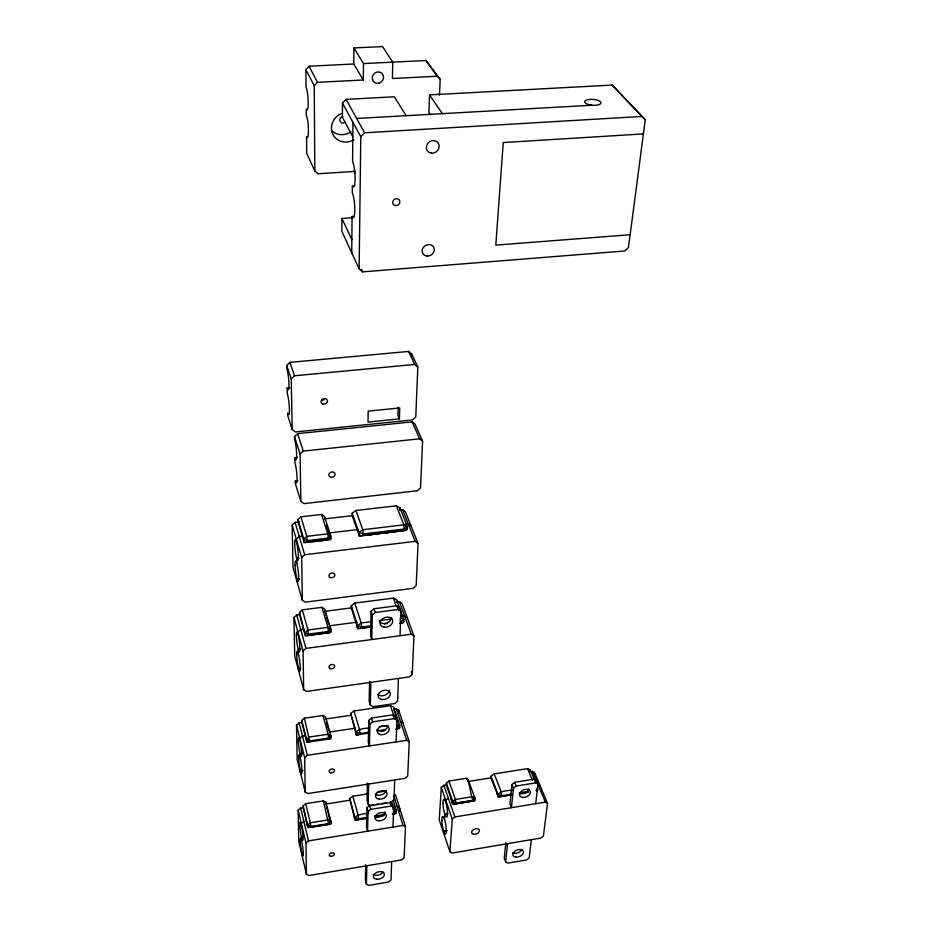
<?xml version="1.0" encoding="UTF-8"?>
<svg xmlns="http://www.w3.org/2000/svg" width="932" height="932" viewBox="0 0 932 932"><rect width="100%" height="100%" fill="white"/><g stroke="black" fill="none" stroke-linecap="round" stroke-linejoin="round"><path stroke-width="1.4" d="M352.063 217.715L341.916 218.438L341.858 231.287L359.123 268.87L362.63 271.864L624.755 250.976L628.448 247.539L645.27 119.785L612.126 85.068L429.582 94.878L428.871 112.411L430.444 114.799M406.154 115.661L394.306 96.777L346.087 99.363L342.475 103.126L342.405 117.292L352.809 136.759M351.737 252.793L352.075 216.515A13.025 2.4 85.6 0 0 354.801 210.015A13.025 2.4 85.6 0 0 352.296 192.819L352.354 185.957A13.258 2.458 85.9 0 0 355.115 179.002A13.258 2.458 85.9 0 0 352.587 161.62L352.948 122.313M354.964 171.395L318.01 173.783L314.83 170.952L314.235 85.767L317.509 82.319L363.282 79.989L353.776 64.028L353.927 47.916L382.563 46.6L392.803 62.164L392.384 78.509L437.155 76.226L440.184 79.278L439.473 95.192M401.016 621.807L403.859 619.524L400.445 617.799C399.712 620.572 401.296 624.859 403.766 621.97L403.859 619.524L396.706 599.847L393.339 598.111L354.754 603.097L351.248 605.73L351.224 607.897L357.643 627.83A18.931 12.256 0.9 0 0 359.542 628.541L371.006 627.015M407.331 529.527L407.435 526.825L399.886 507.777L396.356 505.808L355.919 510.48L353.892 511.901L352.226 513.287L352.203 515.687L358.971 534.98A19.852 11.86 1.1 0 0 360.952 535.679L406.387 530.331L359.181 536.121M355.523 819.962A20.655 1.34 -8.6 0 0 356.63 819.857A19.747 14.83 0.3 0 1 355.954 819.601A16.38 12.326 0.2 0 1 355.325 819.321L349.721 798.479L352.89 796.219L368.187 793.808M369.119 733.03L357.923 734.696A17.871 12.605 0.6 0 1 356.14 733.985L350.653 713.411L353.974 710.988L390.473 705.687L393.677 707.143L399.758 725.562L399.642 728.474M359.123 268.87L360.789 136.701L342.475 103.126M363.282 79.989L363.503 63.586L353.927 47.916M354.568 818.68L354.405 817.224M354.405 816.875L354.603 818.517M357.049 625.989L357.271 627.818M354.929 819.461L349.721 798.479M356.129 734.952L356.164 732.028L350.653 713.411M357.632 628.925L357.678 625.64L351.248 605.73M358.96 535.434L358.995 532.58L352.226 513.287M359.542 628.541L361.802 628.11L361.255 622.984L354.754 603.097M363.329 535.119L362.758 529.726L355.919 510.48M365.705 864.698L365.367 880.262L366.439 884.165L368.862 885.4L388.493 882.033L390.997 879.959L391.673 861.576M366.905 807.706L366.497 827.325L367.592 831.204L368.024 811.574L366.905 807.706L369.515 805.481L373.615 804.829M367.429 783.09L367.057 800.448L368.187 804.328L370.726 805.726L391.312 802.44L393.945 800.215L394.69 779.967M368.757 720.413L368.291 742.093L369.456 745.926L369.934 724.234L368.757 720.413L371.495 718.013L393.036 714.856L395.646 716.463L396.892 720.25L396.088 741.907M369.585 681.385L369.165 701.248L370.353 705.058L373.045 706.701L394.807 703.543L397.603 701.12L398.442 678.438M371.064 611.392L370.552 635.775L371.786 639.527L372.322 615.108L371.064 611.392L373.977 608.771L396.811 605.788L399.572 607.664L399.467 610.53M366.439 884.165L366.835 865.77M368.187 804.328L368.629 784.045M370.353 705.058L370.854 682.341M398.197 407.296L397.929 415.462L399.397 418.852L367.989 422.068L368.187 411.128L399.758 407.948L399.397 418.852M396.636 602.002L396.706 599.847M399.828 509.571L399.886 507.777M392.955 827.068L393.677 807.462L392.488 803.605L390.007 802.207L391.184 806.063L393.677 807.462M400.014 635.717L400.911 611.357L398.139 609.481L396.811 605.788M392.663 807.054C394.434 813.321 395.96 814.638 392.43 813.729M397.032 728.894L396.531 724.106L399.758 725.562L397.067 727.927M404.418 530.226L403.859 524.856L396.356 505.808M411.525 356.793L411.629 353.962L408.589 351.434L289.934 362.373L286.73 365.542L286.788 368.385A11.534 1.561 84.1 0 1 288.943 384.135A11.534 1.561 84.1 0 1 287.196 388.143L287.312 393.712A11.382 1.526 84 0 1 289.444 409.323A11.382 1.526 84 0 1 287.708 413.004L287.767 415.73L292.205 429.547L295.479 431.947L412.561 419.936L415.777 416.907L417.804 366.987L411.629 353.962M398.593 713.096L398.698 710.254L396.193 708.704L393.607 709.077L397.848 721.916M395.832 810.199L395.983 811.469M403.102 620.106L403.766 621.702A18.861 12.186 1.6 0 1 402.519 622.821L399.665 623.205M396.38 812.879L396.473 810.677L393.176 800.006M399.432 810.968L399.56 807.741L397.149 806.378M395.517 794.728L405.478 826.766L404.104 857.801L401.564 859.91L308.993 875.521L306.43 874.251L298.753 841.27L298.147 810.176L300.652 808.021L303.18 807.613L303.156 805.854L305.661 803.687L323.357 800.891L325.885 802.254L330.813 821.267L330.813 823.911L308.154 827.593M398.698 710.254L409.241 741.86L407.727 776.076L405.059 778.348L307.898 793.551L305.207 792.095L297.168 759.44L296.504 725.189L299.125 722.859L301.793 722.475L301.758 720.518L304.391 718.188L322.985 715.485L325.641 717.046L330.802 735.791L330.802 738.715L328.647 739.076L328.122 734.241L322.985 715.485M329.555 627.248L330.802 631.395L329.66 632.513L306.849 635.554L305.16 634.808L299.556 614.607L296.737 614.969L293.964 617.52L294.71 655.895L303.669 689.727L306.523 691.428L409.404 676.888L412.235 674.418L413.936 636.008L402.018 603.458L399.374 601.653L396.519 602.025M399.793 510.165L402.671 509.827L405.443 511.866L418.049 543.403L416.173 585.669L413.202 588.325L305.323 602.142L302.317 600.196L292.974 567.239L292.159 525.054L295.06 522.316L299.37 521.815M422.592 441.151L420.518 487.879L417.385 490.756L303.995 503.606L300.838 501.404L295.339 483.533L295.293 480.994A10.963 1.48 83.6 0 0 297.052 478.128A10.963 1.48 83.6 0 0 294.978 462.959L294.885 457.752A11.091 1.503 83.7 0 0 296.656 454.618A11.091 1.503 83.7 0 0 294.559 439.31L294.512 436.642L297.611 433.648L412.119 421.87L415.055 424.188L422.592 441.151L419.621 438.809L412.119 421.87M474.726 800.145L474.912 798.037L468.179 779.746L465.907 778.371L448.944 781.051L446.405 783.183L446.288 784.942L443.853 785.327L441.314 787.458L439.228 819.985L449.911 851.755L452.218 853.025L540.828 838.054L543.403 835.981L547.527 803.489L534.63 772.64L532.463 771.277L545.348 802.137L547.527 803.489M443.574 832.893L443.69 831.204L447.29 830.61M444.482 819.321L444.832 814.184L447.861 813.683M445.647 802.056L445.764 800.308L448.327 798.165M450.785 797.769L452.754 803L455.911 803.943L455.445 799.435L448.944 781.051M452.078 801.485L452.276 803.104M452.102 801.136L452.3 802.755M452.707 803.699L452.859 801.59L446.405 783.183M449.911 851.755L452.265 819.1L441.314 787.458M474.108 797.594L474.26 798.841M510.969 794.926L499.587 796.767A19.351 14.155 7.4 0 1 498.853 796.487A16.089 11.79 7.4 0 1 498.259 796.243L490.861 777.871L491.024 776.123L494.193 773.898L527.524 768.644L530.308 769.914L535.784 782.88L538.02 784.278L535.679 803.722M497.175 793.878L497.327 795.124M497.816 796.417L498.026 794.309L491.024 776.123M501.696 796.545L501.241 792.072L494.193 773.898M505.866 842.726L504.247 858.162L505.645 861.914L507.823 863.149L526.627 859.921L529.166 857.883L531.357 839.65M511.983 784.488L509.944 803.955L511.4 807.694L513.474 788.216L511.983 784.488L514.639 782.309L534.246 779.175L536.471 780.573L538.02 784.278M505.645 861.914L507.579 843.67M530.11 771.649L530.308 769.914M537.531 790.091L537.205 787.575M539.826 785.525L537.694 783.824M396.286 812.902L396.147 812.727A16.333 12.256 1.2 0 1 395.739 813.17A19.7 14.772 1.1 0 1 395.273 813.613L392.419 814.079M395.657 813.17L396.391 812.657M537.578 789.649L537.356 789.94A16.042 11.697 8.2 0 1 537.03 790.324A19.304 14.073 8 0 1 536.599 790.779A20.166 1.282 -8.2 0 0 536.96 790.674M465.907 778.371C469.67 776.228 471.674 808.324 474.784 799.446L473.98 797.221M453.383 804.165L473.875 800.914L474.761 799.796L473.945 797.571M323.357 800.891L328.763 824.482L330.813 822.676L330.312 820.754M329.788 824.203L330.813 823.026L330.312 821.104M396.147 812.727L394.679 806.425M314.83 170.952L306.721 153.337L306.546 136.748A11.545 1.817 85.8 0 0 308.445 130.224A11.545 1.817 85.8 0 0 306.325 115.288L306.255 109.079A11.743 1.852 85.9 0 0 308.177 102.194A11.743 1.852 85.9 0 0 306.034 87.119L305.859 69.574L309.04 66.207L353.776 64.028M360.789 136.701L364.598 132.787L642.288 116.43M292.205 429.547L291.262 378.975L294.512 375.782L414.728 364.447L417.804 366.987M300.838 501.404L300.127 454.129L303.284 451.1L419.621 438.809M326.561 525.298L330.79 538.335L329.59 539.418L305.649 542.273L303.879 541.539L298.019 521.967L297.972 519.567L300.896 516.817L321.54 514.441L324.476 516.503L330.79 535.923L330.79 539.546L303.89 542.75M302.317 600.196L301.677 557.522L304.682 554.726L415.218 541.352L418.049 543.403M299.556 614.607L299.522 612.417L302.306 609.866L321.971 607.326L324.779 609.155L330.802 629.205L330.802 632.49L305.183 635.904M303.669 689.727L303.086 650.99L305.941 648.404L411.233 634.203L413.936 636.008M372.322 615.108L375.247 612.475L398.139 609.481M305.207 792.095L304.682 757.658L307.385 755.293L406.69 740.311L409.241 741.86M369.934 724.234L372.683 721.834L394.283 718.654L396.892 720.25M303.855 821.36L301.327 823.538L301.351 825.298M306.43 874.251L305.964 843.064L308.527 840.874L403.043 825.414L405.478 826.766M368.024 811.574L370.633 809.36L391.184 806.063M452.265 819.1L454.874 816.933L545.348 802.137M513.474 788.216L516.13 786.026L535.784 782.88M393.91 813.088L396.473 810.677L393.386 809.419M345.038 122.034C340.751 126.251 336.976 117.246 342.825 116.826M474.505 800.716L473.875 800.914M474.714 800.32L452.696 803.873M330.813 823.562L322.961 824.948M359.414 536.063L360.952 535.679M356.082 819.566L355.325 819.321M303.681 837.169L301.572 837.519L301.63 840.979M398.162 728.707L395.704 729.08M368.024 813.508C366.835 812.704 348.265 816.595 358.669 818.774L367.126 817.411M512.495 790.254C495.358 790.557 493.389 798.701 511.633 794.076M375.584 816.048L384.042 814.673M520.068 792.713L528.502 791.35M354.917 819.682L357.783 819.216M312.045 826.707L314.783 826.265M317.509 825.834L320.235 825.391M360.929 818.82L356.63 819.508L358.657 819.659L358.168 815.092L352.89 796.219M363.795 818.354L366.66 817.888M502.465 795.951L505.307 795.497M508.161 795.031L511.004 794.577M354.917 820.02L366.649 818.238M376.668 816.618L382.388 815.698M520.941 793.318L523.784 792.852M306.407 820.952L307.805 826.393L309.925 827.453L329.38 824.319M357.399 819.787L367.453 818.156M375.561 816.921L384.007 815.558M454.933 804.025L473.561 801.019M499.622 796.417L511.843 794.833M519.963 793.586L528.397 792.223M376.342 804.398L379.079 803.955M381.805 803.524L385.906 802.871M376.54 792.491L386.279 790.953M329.986 819.822L325.897 804.013L349.698 800.239M468.039 781.494L490.861 777.871M303.028 770.426L300.395 770.822L300.43 772.698M381.386 731.224L384.229 730.804M302.76 753.394L300.092 753.79L300.162 757.599M305.323 735.604L302.481 736.024L299.824 738.365L299.859 740.311M329.462 732.028L355.01 728.253M369.503 728.113C353.997 728.172 351.842 736.163 368.606 732.156M379.452 726.634L386.57 725.585M377.145 730.886L385.685 729.616M325.641 718.991L350.63 715.345M357.678 734.731L360.055 734.404L359.542 729.581L353.974 710.988M357.923 734.696L356.129 734.591M300.92 668.291L298.601 668.605L298.636 670.702M301.083 649.115L298.263 649.499L298.333 653.775M303.646 629.228L300.768 629.601L297.96 632.164L297.995 634.354M329.602 625.803L356.991 622.18M401.68 616.285L404.57 615.901L407.237 617.706M371.053 621.691L361.255 622.984L357.678 625.64L361.814 627.015L371.623 625.71M379.452 620.572L392.046 618.906M384.217 624.044L387.013 623.671M361.802 628.11L371.6 626.805M352.331 607.757L324.79 611.334L325.979 615.295M299.463 579.052L297.028 579.355L297.063 581.661M299.125 558.035L296.656 558.326L296.737 563.045M306.721 542.412L309.552 542.075M313.804 541.562L316.635 541.224M320.876 540.723L325.128 540.222M367.476 535.166L371.752 534.665M376.015 534.153L378.858 533.815M383.122 533.302L387.386 532.801M391.661 532.288L394.504 531.951M398.768 531.438L401.61 531.1M302.131 536.145L299.265 536.483L296.318 539.255L296.364 541.655M329.357 532.929L358.016 529.551M405.292 523.959L408.158 523.621L410.954 525.66M324.487 518.903L352.447 515.652M295.293 480.994L297.856 480.702M294.885 457.752L297.483 457.472M500.391 796.685L501.032 796.615M287.196 388.143L289.887 387.887M308.119 827.243L309.319 827.15M309.925 827.453L310.834 827.383L310.333 822.781L305.661 803.687M630.125 234.736L495.801 245.116L503.268 142.549L643.406 133.905M352.075 216.515L354.603 216.34M352.354 185.957L354.917 185.783M356.676 118.469L592.239 105.211A8.178 2.936 4.6 0 0 600.243 101.611A8.178 2.936 4.6 0 0 586.286 100.097A8.178 2.936 4.6 0 0 591.692 105.141M363.503 63.586L426.006 60.522L440.184 79.278M402.531 622.821L403.172 622.797M454.292 804.083L452.731 803.349L446.288 784.942M309.331 827.5L307.805 826.742L303.18 807.613M400.457 721.531L402.985 723.081M358.96 535.283L359.903 535.935M357.643 628.098L358.54 628.739M356.14 734.218L356.979 734.835M645.27 119.785L612.126 85.068M426.006 60.522L437.155 76.226M429.582 94.878L442.327 113.611M346.087 99.363L364.598 132.787M309.04 66.207L317.509 82.319M305.859 69.574L314.235 85.767M354.102 170.754L355.395 173.282M408.589 351.434L414.728 364.447M341.916 218.438L351.865 239.734M361.488 269.395L362.63 271.864M527.524 768.644L532.323 780.212M514.639 782.309L516.13 786.026M402.671 509.827L415.218 541.352M405.781 525.275L407.342 529.225A19.782 11.79 1.7 0 1 406.037 530.308M399.374 601.653L411.233 634.203M393.339 598.111L396.182 605.986M411.303 671.774L412.235 674.418M443.853 785.327L454.874 816.933M289.934 362.373L294.512 375.782M373.977 608.771L375.247 612.475M286.73 365.542L291.262 378.975M396.193 708.704L406.69 740.311M390.473 705.687L393.933 716.207M393.036 714.856L394.283 718.654M297.611 433.648L303.284 451.1M321.54 514.441L327.808 533.85L328.39 539.29M294.512 436.642L300.127 454.129M371.495 718.013L372.683 721.834M393.921 795.963L403.043 825.414M390.939 801.415L392.162 805.423M300.896 516.817L306.814 536.343L307.409 541.783M297.972 519.567L303.844 539.115L303.879 541.539M326.736 617.834L328.74 624.533M321.971 607.326L327.947 627.387L328.507 632.537M295.06 522.316L304.682 554.726M292.159 525.054L301.677 557.522M369.515 805.481L370.633 809.36M302.306 609.866L307.968 630.032L308.527 635.193M299.522 612.417L305.16 634.808M326.713 722.883L328.88 730.758M330.289 735.849L330.802 737.748L329.73 738.901L308.224 742.093L306.628 741.336L301.793 722.475M296.737 614.969L305.941 648.404M293.964 617.52L303.086 650.99M304.391 718.188L309.808 741.884L306.64 742.315L306.605 739.391L301.758 720.518M329.322 816.921L329.986 819.473M299.125 722.859L307.385 755.293M296.504 725.189L304.682 757.658M303.156 805.854L307.816 827.092M300.652 808.021L308.527 840.874M298.147 810.176L305.964 843.064M307.49 825.74L307.339 824.447M301.84 852.966L301.875 854.667M325.885 802.254L325.897 804.013M537.811 790.185A19.642 1.282 -7.9 0 1 537.589 790.254M536.459 790.394A22.508 1.363 -8.5 0 1 536.04 790.499M500.333 796.243A22.543 1.305 -8 0 1 499.587 796.324M498.084 796.674A19.723 1.328 -8.4 0 1 497.537 796.72M521.873 849.355A5.545 3.483 -21.4 0 1 517.912 852.838A5.545 3.483 -21.4 0 1 512.693 852.827M528.933 788.763A5.743 3.74 -22.1 0 1 525.135 792.992A5.743 3.74 -22.1 0 1 519.264 793.097M499.587 796.767A20.189 1.282 -8.2 0 1 498.41 796.883M382.935 872.037A5.697 3.623 -17.8 0 1 378.287 875.16A5.697 3.623 -17.8 0 1 373.15 874.367M385.242 811.912A5.895 3.891 -18 0 1 381.037 816.42A5.895 3.891 -18 0 1 374.664 815.803M395.867 813.461A20.62 1.328 -8.6 0 1 395.273 813.613M389.145 690.239A6.303 4.485 -18.8 0 1 384.636 695.284A6.303 4.485 -18.8 0 1 377.798 694.375M391.475 617.613A6.559 4.858 -19.5 0 1 386.768 622.995A6.559 4.858 -19.5 0 1 379.673 621.9M399.688 727.508A17.813 12.535 1.4 0 1 398.5 728.661M385.825 790.953A5.965 3.996 -18.1 0 1 381.165 794.961A5.965 3.996 -18.1 0 1 375.223 794.122M388.015 725.48A6.186 4.311 -18.5 0 1 383.588 730.362A6.186 4.311 -18.5 0 1 376.889 729.546M354.009 139.753A15.576 14.562 -37.6 0 1 332.887 134.371A15.576 14.562 -37.6 0 1 341.159 113.622M350.933 131.808A15.425 14.458 -38.4 0 1 332.142 131.004M324.313 399.618A6.536 5.487 -19.2 0 1 321.866 400.282M394.714 813.275A23.521 1.445 -8.8 0 1 394.329 813.368M355.721 819.717A23.533 1.608 -8.8 0 1 355.162 819.764M474.912 798.037L473.141 800.285L455.969 803.058L452.859 801.59L455.445 799.435L472.606 796.674L474.912 798.037M330.813 821.267L328.763 823.608L310.822 826.498L307.781 824.971L310.333 822.781L328.262 819.904L330.813 821.267M330.802 735.791L328.647 738.097L309.797 740.905L306.605 739.391L309.273 737.026L328.122 734.241L330.802 735.791M330.802 629.205L328.507 631.442L308.515 634.098L305.137 632.607L307.968 630.032L327.947 627.387L330.802 629.205M306.814 536.343L303.844 539.115L307.397 540.572L328.39 538.079L330.79 535.923L327.808 533.85L306.814 536.343M407.435 526.825L404.465 529.027L363.352 533.92L358.995 532.58L362.758 529.726L403.859 524.856L407.435 526.825M441.861 820.51A8.924 1.759 80.9 0 0 445.356 834.093A8.924 1.759 80.9 0 0 445.065 821.29A8.924 1.759 80.9 0 0 441.861 820.51M442.991 803.396A8.994 1.794 81 0 0 446.533 817.026A8.994 1.794 81 0 0 446.23 804.013A8.994 1.794 81 0 0 442.991 803.396M473.374 834.21A4.054 2.598 -20.5 0 0 479.432 830.866A4.054 2.598 -20.5 0 0 473.794 829.457A4.054 2.598 -20.5 0 0 473.374 834.21M515.99 857.114A5.557 3.483 -21.4 0 0 523.469 851.743A5.557 3.483 -21.4 0 0 515.047 851.056A5.557 3.483 -21.4 0 0 515.99 857.114M522.677 797.419A5.767 3.74 -22.1 0 0 530.448 791.769A5.767 3.74 -22.1 0 0 521.745 790.895A5.767 3.74 -22.1 0 0 522.677 797.419M376.959 879.26A5.709 3.623 -17.8 0 0 384.403 873.808A5.709 3.623 -17.8 0 0 375.421 873.168A5.709 3.623 -17.8 0 0 376.959 879.26M378.613 820.789A5.907 3.891 -18 0 0 386.337 815.057A5.907 3.891 -18 0 0 377.029 814.218A5.907 3.891 -18 0 0 378.613 820.789M330.487 856.263A2.61 1.689 -16.6 0 0 334.308 854.131A2.61 1.689 -16.6 0 0 330.487 853.269A2.61 1.689 -16.6 0 0 330.487 856.263M299.953 826.451A9.192 0.979 82.1 0 0 302.667 840.524A9.192 0.979 82.1 0 0 301.793 827.325A9.192 0.979 82.1 0 0 299.953 826.451M300.244 841.98A9.122 0.967 82 0 0 302.935 856.019A9.122 0.967 82 0 0 302.061 843.006A9.122 0.967 82 0 0 300.244 841.98M296.388 635.834A10.066 1.235 82.8 0 0 299.195 651.852A10.066 1.235 82.8 0 0 298.822 638.199A10.066 1.235 82.8 0 0 296.388 635.834M296.737 655.056A9.972 1.212 82.7 0 0 299.533 671.005A9.972 1.212 82.7 0 0 299.16 657.619A9.972 1.212 82.7 0 0 296.737 655.056M382.038 699.536A6.326 4.485 -18.8 0 0 390.322 693.187A6.326 4.485 -18.8 0 0 380.361 691.928A6.326 4.485 -18.8 0 0 382.038 699.536M384.089 627.154A6.571 4.858 -19.5 0 0 392.71 620.421A6.571 4.858 -19.5 0 0 382.341 618.883A6.571 4.858 -19.5 0 0 384.089 627.154M330.429 668.687A2.901 2.097 -17.1 0 0 334.681 666.24A2.901 2.097 -17.1 0 0 330.441 664.959A2.901 2.097 -17.1 0 0 330.429 668.687M298.403 742.338A9.565 1.095 82.3 0 0 301.246 756.563A9.565 1.095 82.3 0 0 300.314 742.35A9.565 1.095 82.3 0 0 298.403 742.338M298.718 759.452A9.483 1.072 82.3 0 0 301.537 773.653A9.483 1.072 82.3 0 0 300.617 759.638A9.483 1.072 82.3 0 0 298.718 759.452M379.219 799.143A5.988 3.996 -18.1 0 0 387.048 793.295A5.988 3.996 -18.1 0 0 377.623 792.398A5.988 3.996 -18.1 0 0 379.219 799.143M381.048 734.661A6.209 4.311 -18.5 0 0 389.168 728.486A6.209 4.311 -18.5 0 0 379.394 727.356A6.209 4.311 -18.5 0 0 381.048 734.661M330.452 772.779A2.738 1.864 -16.7 0 0 334.472 770.508A2.738 1.864 -16.7 0 0 330.464 769.471A2.738 1.864 -16.7 0 0 330.452 772.779M379.242 83.041A5.883 5.487 -48.1 0 0 381.992 73.383A5.883 5.487 -48.1 0 0 372.462 76.401A5.883 5.487 -48.1 0 0 379.242 83.041M395.634 205.599A3.728 3.344 -33.8 0 0 399.665 200.636A3.728 3.344 -33.8 0 0 393.502 200.182A3.728 3.344 -33.8 0 0 395.634 205.599M431.481 153.174A6.687 6.023 -41.4 0 0 438.762 144.204A6.687 6.023 -41.4 0 0 427.87 143.248A6.687 6.023 -41.4 0 0 431.481 153.174M427.089 256.09A6.349 5.545 -32.4 0 0 434.032 247.761A6.349 5.545 -32.4 0 0 423.606 247.085A6.349 5.545 -32.4 0 0 427.089 256.09M330.371 477.033A3.192 2.575 -18.6 0 0 335.077 474.248A3.192 2.575 -18.6 0 0 330.382 472.489A3.192 2.575 -18.6 0 0 330.371 477.033M322.635 403.94A3.285 2.749 -19.3 0 0 327.482 401.04A3.285 2.749 -19.3 0 0 322.623 399.094A3.285 2.749 -19.3 0 0 322.635 403.94M294.687 544.125A10.532 1.363 83.2 0 0 297.634 560.458A10.532 1.363 83.2 0 0 297.226 545.511A10.532 1.363 83.2 0 0 294.687 544.125M295.083 565.27A10.415 1.34 83.1 0 0 297.995 581.533A10.415 1.34 83.1 0 0 297.599 566.889A10.415 1.34 83.1 0 0 295.083 565.27M330.406 577.607A3.029 2.318 -17.6 0 0 334.868 574.997A3.029 2.318 -17.6 0 0 330.406 573.506A3.029 2.318 -17.6 0 0 330.406 577.607"/></g></svg>
